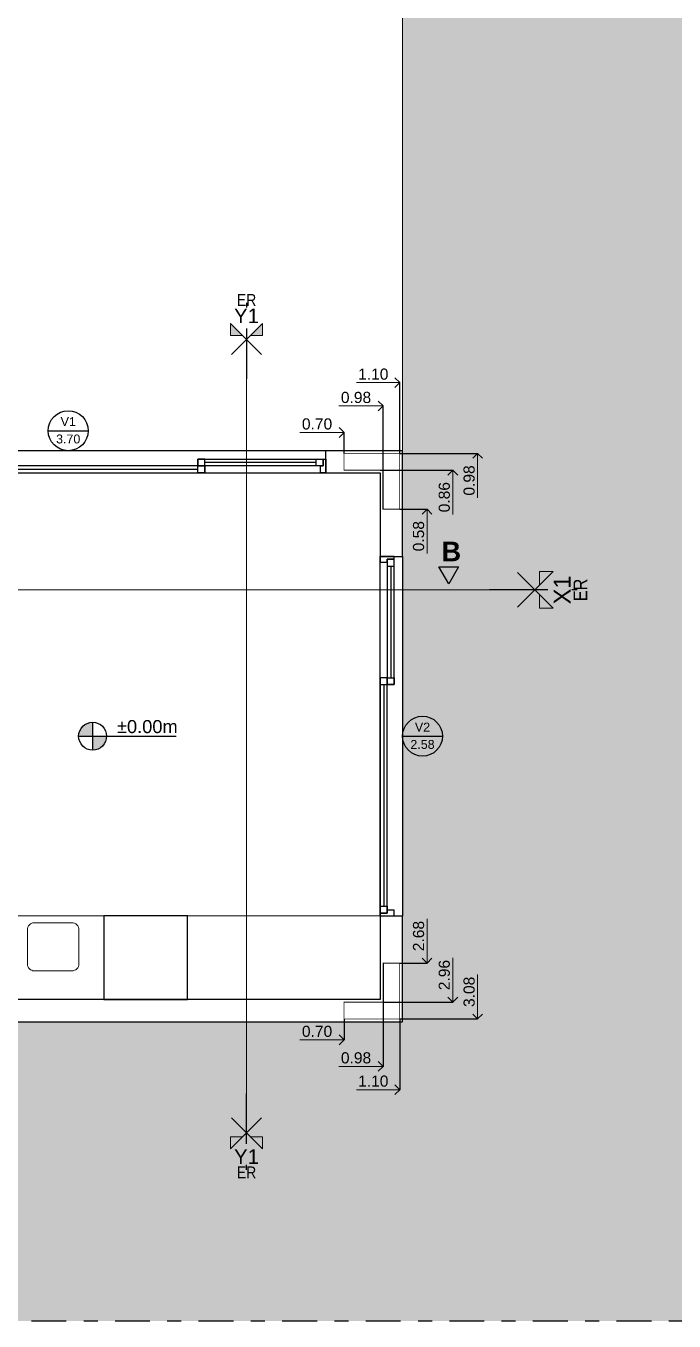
# Model space of a CAD drawing. Header units: millimetres. Extents: x 11902 to 12193, y 9935 to 10135.
# Drawn here: x 12040 to 12044.66, y 10029.66 to 10038.96 of the extents above; entities that cross this region are included whole.
import ezdxf
from ezdxf.enums import TextEntityAlignment as Align

# ---------------------------------------------------------------- set-up
doc = ezdxf.new("R2010")
doc.units = ezdxf.units.MM
doc.linetypes.add('2040-Superposicion Puentes 20-21-22 con cintas TDC-023-024-025$0$DASHDOT2', pattern=[0.5, 0.25, -0.125, 0, -0.125])
doc.linetypes.add('CENTRO2', pattern=[28.575, 19.05, -3.175, 3.175, -3.175])
doc.layers.get('Defpoints').update_dxf_attribs({"color": 254})
for name, color, linetype in [('0-HATCH', 7, 'Continuous'), ('000-TEXTO CARP', 1, 'Continuous'), ('01-MUROS', 7, 'Continuous'), ('02-CARPINTERÍAS', 62, 'Continuous')]:
    doc.layers.add(name, color=color, linetype=linetype)
doc.layers.add('000-COTAS ACUMULADAS', color=7, linetype='Continuous', lineweight=9, true_color=0xd10a0d)
for name, color, linetype, lineweight in [('001-EJES REPLANTEO', 20, 'Continuous', 18), ('003- CARP EXT', 182, 'Continuous', 15), ('05-MOBILIARIO SANITARIOS', 144, 'Continuous', 13), ('06-SOLADOS', 252, 'Continuous', 25)]:
    doc.layers.add(name, color=color, linetype=linetype, lineweight=lineweight)
doc.styles.add('COTAS', font='arial.ttf')
doc.styles.get("Standard").update_dxf_attribs({"font": 'arial.ttf'})
doc.dimstyles.new('Cotas 1 50', dxfattribs={"dimtxt": 0.08, "dimasz": 0.07, "dimexe": 0, "dimexo": 0, "dimgap": 0.02, "dimtad": 1, "dimjust": 2, "dimzin": 0, "dimdsep": 46, "dimtxsty": 'COTAS', "dimblk1": 'NONE', "dimblk2": 'OPEN90', "dimsah": 1, "dimcen": 0.1, "dimse1": 1, "dimsd1": 1, "dimclrd": 256, "dimclre": 252, "dimclrt": 256, "dimadec": 0, "dimazin": 0, "dimtfac": 1, "dimtix": 1, "dimtmove": 2, "dimatfit": 3, "dimldrblk": 'COTA', "dimfxl": 0, "dimtolj": 1, "dimtzin": 0, "dimlwd": -1, "dimarcsym": 0})

# ---------------------------------------------------------------- blocks, each defined once
blk = doc.blocks.new('Eje Replanteo')
h = blk.add_hatch(color=256)
h.paths.add_polyline_path([(0.229, 0.793), (0.06, 0.624), (0.229, 0.624)])
h.paths.add_polyline_path([(-0.229, 0.793), (-0.229, 0.624), (-0.06, 0.624)])
at = {"linetype": 'CENTRO2', "lineweight": 30}
for points in [[(0, 1.094), (0, 1.025)], [(0, 0.725), (0, 0)]]:
    blk.add_lwpolyline(points, dxfattribs=at)
for points in [[(0.217, 0.348), (0, 0.564), (-0.229, 0.793), (-0.229, 0.624), (-0.06, 0.624)], [(-0.217, 0.348), (0, 0.564), (0.229, 0.793), (0.229, 0.624), (0.06, 0.624)]]:
    blk.add_lwpolyline(points)
at = {"width": 0.85}
blk.add_attdef('ER', text='', height=0.17, dxfattribs=at).set_placement((0, 1.133), align=Align.MIDDLE_CENTER)
at = {"color": 1}
blk.add_attdef('EJE', text='', height=0.21, dxfattribs=at).set_placement((0, 0.905), align=Align.MIDDLE_CENTER)
blk = doc.blocks.new('_OPEN90')
at = {"color": 0, "linetype": 'ByBlock'}
for p, q in [((0, 0), (-1, 0)), ((-0.5, 0.5), (0, 0)), ((0, 0), (-0.5, -0.5))]:
    blk.add_line(p, q, dxfattribs=at)
blk = doc.blocks.new('*D33')
at = {"layer": '000-COTAS ACUMULADAS', "transparency": 16777216}
blk.add_line((12042.6179, 10036.3945), (12042.3779, 10036.3945), dxfattribs=at)
at = {"layer": '000-COTAS ACUMULADAS', "color": 252, "lineweight": -2, "transparency": 16777216}
blk.add_line((12042.6879, 10035.8862), (12042.6879, 10036.3945), dxfattribs=at)
at = {"layer": 'Defpoints', "color": 0, "transparency": 16777216}
for p in [(12042.6879, 10036.3945), (12041.5879, 10035.9062), (12042.6879, 10035.8862)]:
    blk.add_point(p, dxfattribs=at)
at = {"layer": '000-COTAS ACUMULADAS', "transparency": 16777216, "xscale": 0.07, "yscale": 0.07, "zscale": 0.07}
blk.add_blockref('_OPEN90', (12042.6879, 10036.3945), dxfattribs=at)
at = {"layer": '000-COTAS ACUMULADAS', "transparency": 16777216, "insert": (12042.4979, 10036.4553), "char_height": 0.08, "attachment_point": 5, "style": 'COTAS'}
blk.add_mtext('\\A1;1.10', dxfattribs=at)
blk = doc.blocks.new('_None')
blk = doc.blocks.new('COTA')
blk.add_line((-1, 0), (0, 0))
at = {"const_width": 0.065}
blk.add_lwpolyline([(0.14, 0.14), (0.28, 0.28), (0, 0), (-0.14, -0.14), (-0.28, -0.28)], dxfattribs=at)
blk = doc.blocks.new('*D34')
at = {"layer": '000-COTAS ACUMULADAS', "transparency": 16777216}
blk.add_line((12042.2179, 10036.0369), (12041.9704, 10036.0369), dxfattribs=at)
at = {"layer": '000-COTAS ACUMULADAS', "color": 252, "lineweight": -2, "transparency": 16777216}
blk.add_line((12042.2879, 10035.8862), (12042.2879, 10036.0369), dxfattribs=at)
at = {"layer": 'Defpoints', "color": 0, "transparency": 16777216}
for p in [(12042.2879, 10036.0369), (12041.5879, 10035.9062), (12042.2879, 10035.8862)]:
    blk.add_point(p, dxfattribs=at)
at = {"layer": '000-COTAS ACUMULADAS', "transparency": 16777216, "xscale": 0.07, "yscale": 0.07, "zscale": 0.07}
blk.add_blockref('_OPEN90', (12042.2879, 10036.0369), dxfattribs=at)
at = {"layer": '000-COTAS ACUMULADAS', "transparency": 16777216, "insert": (12042.0942, 10036.0977), "char_height": 0.08, "attachment_point": 5, "style": 'COTAS'}
blk.add_mtext('\\A1;0.70', dxfattribs=at)
blk = doc.blocks.new('*D35')
at = {"layer": '000-COTAS ACUMULADAS', "color": 252, "lineweight": -2, "transparency": 16777216}
blk.add_line((12042.6879, 10035.8862), (12043.2469, 10035.8862), dxfattribs=at)
at = {"layer": '000-COTAS ACUMULADAS', "transparency": 16777216}
blk.add_line((12043.2469, 10035.8162), (12043.2469, 10035.5682), dxfattribs=at)
at = {"layer": 'Defpoints', "color": 0, "transparency": 16777216}
for p in [(12042.6879, 10035.8862), (12043.2469, 10035.8862), (12042.7079, 10034.9062)]:
    blk.add_point(p, dxfattribs=at)
at = {"layer": '000-COTAS ACUMULADAS', "transparency": 16777216, "xscale": 0.07, "yscale": 0.07, "zscale": 0.07, "rotation": 90}
blk.add_blockref('_OPEN90', (12043.2469, 10035.8862), dxfattribs=at)
at = {"layer": '000-COTAS ACUMULADAS', "transparency": 16777216, "insert": (12043.1861, 10035.6922), "char_height": 0.08, "attachment_point": 5, "rotation": 90, "style": 'COTAS'}
blk.add_mtext('\\A1;0.98', dxfattribs=at)
blk = doc.blocks.new('*D36')
at = {"layer": '000-COTAS ACUMULADAS', "color": 252, "lineweight": -2, "transparency": 16777216}
blk.add_line((12042.6879, 10035.4862), (12042.884, 10035.4862), dxfattribs=at)
at = {"layer": '000-COTAS ACUMULADAS', "transparency": 16777216}
blk.add_line((12042.884, 10035.4162), (12042.884, 10035.1682), dxfattribs=at)
at = {"layer": 'Defpoints', "color": 0, "transparency": 16777216}
for p in [(12042.6879, 10035.4862), (12042.884, 10035.4862), (12042.7079, 10034.9062)]:
    blk.add_point(p, dxfattribs=at)
at = {"layer": '000-COTAS ACUMULADAS', "transparency": 16777216, "xscale": 0.07, "yscale": 0.07, "zscale": 0.07, "rotation": 90}
blk.add_blockref('_OPEN90', (12042.884, 10035.4862), dxfattribs=at)
at = {"layer": '000-COTAS ACUMULADAS', "transparency": 16777216, "insert": (12042.8232, 10035.2922), "char_height": 0.08, "attachment_point": 5, "rotation": 90, "style": 'COTAS'}
blk.add_mtext('\\A1;0.58', dxfattribs=at)
blk = doc.blocks.new('*D37')
at = {"layer": '000-COTAS ACUMULADAS', "color": 252, "lineweight": -2, "transparency": 16777216}
blk.add_line((12036.6079, 10035.6862), (12036.6079, 10036.1927), dxfattribs=at)
at = {"layer": '000-COTAS ACUMULADAS', "transparency": 16777216}
blk.add_line((12036.6779, 10036.1927), (12036.9291, 10036.1927), dxfattribs=at)
at = {"layer": 'Defpoints', "color": 0, "transparency": 16777216}
for p in [(12036.6079, 10036.1927), (12036.6079, 10035.6862), (12041.5879, 10034.9062)]:
    blk.add_point(p, dxfattribs=at)
at = {"layer": '000-COTAS ACUMULADAS', "transparency": 16777216, "xscale": 0.07, "yscale": 0.07, "zscale": 0.07, "rotation": 180}
blk.add_blockref('_OPEN90', (12036.6079, 10036.1927), dxfattribs=at)
at = {"layer": '000-COTAS ACUMULADAS', "transparency": 16777216, "insert": (12036.8035, 10036.2536), "char_height": 0.08, "attachment_point": 5, "style": 'COTAS'}
blk.add_mtext('\\A1;4.98', dxfattribs=at)
blk = doc.blocks.new('*D38')
at = {"layer": '000-COTAS ACUMULADAS', "color": 252, "lineweight": -2, "transparency": 16777216}
blk.add_line((12036.8079, 10035.6862), (12036.8079, 10036.0369), dxfattribs=at)
at = {"layer": '000-COTAS ACUMULADAS', "transparency": 16777216}
blk.add_line((12036.8779, 10036.0369), (12037.1291, 10036.0369), dxfattribs=at)
at = {"layer": 'Defpoints', "color": 0, "transparency": 16777216}
for p in [(12036.8079, 10036.0369), (12036.8079, 10035.6862), (12041.5879, 10034.9062)]:
    blk.add_point(p, dxfattribs=at)
at = {"layer": '000-COTAS ACUMULADAS', "transparency": 16777216, "xscale": 0.07, "yscale": 0.07, "zscale": 0.07, "rotation": 180}
blk.add_blockref('_OPEN90', (12036.8079, 10036.0369), dxfattribs=at)
at = {"layer": '000-COTAS ACUMULADAS', "transparency": 16777216, "insert": (12037.0035, 10036.0977), "char_height": 0.08, "attachment_point": 5, "style": 'COTAS'}
blk.add_mtext('\\A1;4.78', dxfattribs=at)
blk = doc.blocks.new('*D39')
at = {"layer": '000-COTAS ACUMULADAS', "color": 252, "lineweight": -2, "transparency": 16777216}
blk.add_line((12036.6079, 10031.9662), (12036.6079, 10031.4757), dxfattribs=at)
at = {"layer": '000-COTAS ACUMULADAS', "transparency": 16777216}
blk.add_line((12036.6779, 10031.4757), (12036.9291, 10031.4757), dxfattribs=at)
at = {"layer": 'Defpoints', "color": 0, "transparency": 16777216}
for p in [(12036.6079, 10031.9662), (12041.5879, 10031.9662), (12036.6079, 10031.4757)]:
    blk.add_point(p, dxfattribs=at)
at = {"layer": '000-COTAS ACUMULADAS', "transparency": 16777216, "xscale": 0.07, "yscale": 0.07, "zscale": 0.07, "rotation": 180}
blk.add_blockref('_OPEN90', (12036.6079, 10031.4757), dxfattribs=at)
at = {"layer": '000-COTAS ACUMULADAS', "transparency": 16777216, "insert": (12036.8035, 10031.5365), "char_height": 0.08, "attachment_point": 5, "style": 'COTAS'}
blk.add_mtext('\\A1;4.98', dxfattribs=at)
blk = doc.blocks.new('*D40')
at = {"layer": '000-COTAS ACUMULADAS', "color": 252, "lineweight": -2, "transparency": 16777216}
blk.add_line((12036.8079, 10031.8262), (12036.8079, 10031.6138), dxfattribs=at)
at = {"layer": '000-COTAS ACUMULADAS', "transparency": 16777216}
blk.add_line((12036.8779, 10031.6138), (12037.1291, 10031.6138), dxfattribs=at)
at = {"layer": 'Defpoints', "color": 0, "transparency": 16777216}
for p in [(12036.8079, 10031.8262), (12041.5879, 10031.8062), (12036.8079, 10031.6138)]:
    blk.add_point(p, dxfattribs=at)
at = {"layer": '000-COTAS ACUMULADAS', "transparency": 16777216, "xscale": 0.07, "yscale": 0.07, "zscale": 0.07, "rotation": 180}
blk.add_blockref('_OPEN90', (12036.8079, 10031.6138), dxfattribs=at)
at = {"layer": '000-COTAS ACUMULADAS', "transparency": 16777216, "insert": (12037.0035, 10031.6747), "char_height": 0.08, "attachment_point": 5, "style": 'COTAS'}
blk.add_mtext('\\A1;4.78', dxfattribs=at)
blk = doc.blocks.new('*D45')
at = {"layer": '000-COTAS ACUMULADAS', "transparency": 16777216}
blk.add_line((12042.4979, 10036.2272), (12042.25, 10036.2272), dxfattribs=at)
at = {"layer": '000-COTAS ACUMULADAS', "color": 252, "lineweight": -2, "transparency": 16777216}
blk.add_line((12042.5679, 10035.4862), (12042.5679, 10036.2272), dxfattribs=at)
at = {"layer": 'Defpoints', "color": 0, "transparency": 16777216}
for p in [(12042.5679, 10036.2272), (12042.5679, 10035.4862), (12041.5879, 10034.9062)]:
    blk.add_point(p, dxfattribs=at)
at = {"layer": '000-COTAS ACUMULADAS', "transparency": 16777216, "xscale": 0.07, "yscale": 0.07, "zscale": 0.07}
blk.add_blockref('_OPEN90', (12042.5679, 10036.2272), dxfattribs=at)
at = {"layer": '000-COTAS ACUMULADAS', "transparency": 16777216, "insert": (12042.374, 10036.288), "char_height": 0.08, "attachment_point": 5, "style": 'COTAS'}
blk.add_mtext('\\A1;0.98', dxfattribs=at)
blk = doc.blocks.new('*D46')
at = {"layer": '000-COTAS ACUMULADAS', "color": 252, "lineweight": -2, "transparency": 16777216}
blk.add_line((12042.5479, 10035.7662), (12043.0688, 10035.7662), dxfattribs=at)
at = {"layer": '000-COTAS ACUMULADAS', "transparency": 16777216}
blk.add_line((12043.0688, 10035.6962), (12043.0688, 10035.4484), dxfattribs=at)
at = {"layer": 'Defpoints', "color": 0, "transparency": 16777216}
for p in [(12042.5479, 10035.7662), (12043.0688, 10035.7662), (12042.5479, 10034.9062)]:
    blk.add_point(p, dxfattribs=at)
at = {"layer": '000-COTAS ACUMULADAS', "transparency": 16777216, "xscale": 0.07, "yscale": 0.07, "zscale": 0.07, "rotation": 90}
blk.add_blockref('_OPEN90', (12043.0688, 10035.7662), dxfattribs=at)
at = {"layer": '000-COTAS ACUMULADAS', "transparency": 16777216, "insert": (12043.0079, 10035.5723), "char_height": 0.08, "attachment_point": 5, "rotation": 90, "style": 'COTAS'}
blk.add_mtext('\\A1;0.86', dxfattribs=at)
blk = doc.blocks.new('*D48')
at = {"layer": '000-COTAS ACUMULADAS', "color": 252, "lineweight": -2, "transparency": 16777216}
blk.add_line((12042.6879, 10031.8262), (12042.6879, 10031.3179), dxfattribs=at)
at = {"layer": '000-COTAS ACUMULADAS', "transparency": 16777216}
blk.add_line((12042.6179, 10031.3179), (12042.3779, 10031.3179), dxfattribs=at)
at = {"layer": 'Defpoints', "color": 0, "transparency": 16777216}
for p in [(12042.6879, 10031.8262), (12041.5879, 10031.8062), (12042.6879, 10031.3179)]:
    blk.add_point(p, dxfattribs=at)
at = {"layer": '000-COTAS ACUMULADAS', "transparency": 16777216, "xscale": 0.07, "yscale": 0.07, "zscale": 0.07}
blk.add_blockref('_OPEN90', (12042.6879, 10031.3179), dxfattribs=at)
at = {"layer": '000-COTAS ACUMULADAS', "transparency": 16777216, "insert": (12042.4979, 10031.3788), "char_height": 0.08, "attachment_point": 5, "style": 'COTAS'}
blk.add_mtext('\\A1;1.10', dxfattribs=at)
blk = doc.blocks.new('*D47')
at = {"layer": '000-COTAS ACUMULADAS', "color": 252, "lineweight": -2, "transparency": 16777216}
blk.add_line((12042.2879, 10031.8262), (12042.2879, 10031.6755), dxfattribs=at)
at = {"layer": '000-COTAS ACUMULADAS', "transparency": 16777216}
blk.add_line((12042.2179, 10031.6755), (12041.9704, 10031.6755), dxfattribs=at)
at = {"layer": 'Defpoints', "color": 0, "transparency": 16777216}
for p in [(12042.2879, 10031.8262), (12041.5879, 10031.8062), (12042.2879, 10031.6755)]:
    blk.add_point(p, dxfattribs=at)
at = {"layer": '000-COTAS ACUMULADAS', "transparency": 16777216, "xscale": 0.07, "yscale": 0.07, "zscale": 0.07}
blk.add_blockref('_OPEN90', (12042.2879, 10031.6755), dxfattribs=at)
at = {"layer": '000-COTAS ACUMULADAS', "transparency": 16777216, "insert": (12042.0942, 10031.7363), "char_height": 0.08, "attachment_point": 5, "style": 'COTAS'}
blk.add_mtext('\\A1;0.70', dxfattribs=at)
blk = doc.blocks.new('*D49')
at = {"layer": '000-COTAS ACUMULADAS', "color": 252, "lineweight": -2, "transparency": 16777216}
blk.add_line((12042.5679, 10032.2262), (12042.5679, 10031.4852), dxfattribs=at)
at = {"layer": '000-COTAS ACUMULADAS', "transparency": 16777216}
blk.add_line((12042.4979, 10031.4852), (12042.25, 10031.4852), dxfattribs=at)
at = {"layer": 'Defpoints', "color": 0, "transparency": 16777216}
for p in [(12041.5879, 10032.8062), (12042.5679, 10032.2262), (12042.5679, 10031.4852)]:
    blk.add_point(p, dxfattribs=at)
at = {"layer": '000-COTAS ACUMULADAS', "transparency": 16777216, "xscale": 0.07, "yscale": 0.07, "zscale": 0.07}
blk.add_blockref('_OPEN90', (12042.5679, 10031.4852), dxfattribs=at)
at = {"layer": '000-COTAS ACUMULADAS', "transparency": 16777216, "insert": (12042.374, 10031.546), "char_height": 0.08, "attachment_point": 5, "style": 'COTAS'}
blk.add_mtext('\\A1;0.98', dxfattribs=at)
blk = doc.blocks.new('*D50')
at = {"layer": '000-COTAS ACUMULADAS', "transparency": 16777216}
blk.add_line((12042.884, 10032.2962), (12042.884, 10032.5455), dxfattribs=at)
at = {"layer": '000-COTAS ACUMULADAS', "color": 252, "lineweight": -2, "transparency": 16777216}
blk.add_line((12042.6879, 10032.2262), (12042.884, 10032.2262), dxfattribs=at)
at = {"layer": 'Defpoints', "color": 0, "transparency": 16777216}
for p in [(12042.7079, 10034.9062), (12042.6879, 10032.2262), (12042.884, 10032.2262)]:
    blk.add_point(p, dxfattribs=at)
at = {"layer": '000-COTAS ACUMULADAS', "transparency": 16777216, "xscale": 0.07, "yscale": 0.07, "zscale": 0.07, "rotation": 270}
blk.add_blockref('_OPEN90', (12042.884, 10032.2262), dxfattribs=at)
at = {"layer": '000-COTAS ACUMULADAS', "transparency": 16777216, "insert": (12042.8232, 10032.4209), "char_height": 0.08, "attachment_point": 5, "rotation": 90, "style": 'COTAS'}
blk.add_mtext('\\A1;2.68', dxfattribs=at)
blk = doc.blocks.new('*D51')
at = {"layer": '000-COTAS ACUMULADAS', "transparency": 16777216}
blk.add_line((12043.0688, 10032.0162), (12043.0688, 10032.2653), dxfattribs=at)
at = {"layer": '000-COTAS ACUMULADAS', "color": 252, "lineweight": -2, "transparency": 16777216}
blk.add_line((12042.5679, 10031.9462), (12043.0688, 10031.9462), dxfattribs=at)
at = {"layer": 'Defpoints', "color": 0, "transparency": 16777216}
for p in [(12042.7079, 10034.9062), (12042.5679, 10031.9462), (12043.0688, 10031.9462)]:
    blk.add_point(p, dxfattribs=at)
at = {"layer": '000-COTAS ACUMULADAS', "transparency": 16777216, "xscale": 0.07, "yscale": 0.07, "zscale": 0.07, "rotation": 270}
blk.add_blockref('_OPEN90', (12043.0688, 10031.9462), dxfattribs=at)
at = {"layer": '000-COTAS ACUMULADAS', "transparency": 16777216, "insert": (12043.0079, 10032.1408), "char_height": 0.08, "attachment_point": 5, "rotation": 90, "style": 'COTAS'}
blk.add_mtext('\\A1;2.96', dxfattribs=at)
blk = doc.blocks.new('*D52')
at = {"layer": '000-COTAS ACUMULADAS', "transparency": 16777216}
blk.add_line((12043.2469, 10031.8962), (12043.2469, 10032.1441), dxfattribs=at)
at = {"layer": '000-COTAS ACUMULADAS', "color": 252, "lineweight": -2, "transparency": 16777216}
blk.add_line((12042.6879, 10031.8262), (12043.2469, 10031.8262), dxfattribs=at)
at = {"layer": 'Defpoints', "color": 0, "transparency": 16777216}
for p in [(12042.7079, 10034.9062), (12042.6879, 10031.8262), (12043.2469, 10031.8262)]:
    blk.add_point(p, dxfattribs=at)
at = {"layer": '000-COTAS ACUMULADAS', "transparency": 16777216, "xscale": 0.07, "yscale": 0.07, "zscale": 0.07, "rotation": 270}
blk.add_blockref('_OPEN90', (12043.2469, 10031.8262), dxfattribs=at)
at = {"layer": '000-COTAS ACUMULADAS', "transparency": 16777216, "insert": (12043.1861, 10032.0202), "char_height": 0.08, "attachment_point": 5, "rotation": 90, "style": 'COTAS'}
blk.add_mtext('\\A1;3.08', dxfattribs=at)
blk = doc.blocks.new('A$C5BD9381F-flat-4')
at = {"layer": '000-TEXTO CARP'}
blk.add_line((0.0583, 0.1611), (0.3448, 0.1611), dxfattribs=at)
blk.add_circle((0.2016, 0.1611), 0.1433, dxfattribs=at)
blk.add_attdef('NOM', text='', height=0.064, dxfattribs=at).set_placement((0.2016, 0.1944), align=Align.CENTER)
blk.add_attdef('ANCHO', text='', height=0.064, dxfattribs=at).set_placement((0.2016, 0.0506), align=Align.BOTTOM_CENTER)

msp = doc.modelspace()

# ---------------------------------------------------------------- hatches: boundary and pattern name
at = {"transparency": 33554687}
h = msp.add_hatch(color=256, dxfattribs=at)
h.dxf.hatch_style = 1
h.paths.add_polyline_path([(12043.0394, 10034.9496), (12042.9692, 10035.0711), (12043.1096, 10035.0711)])
at = {"layer": '0-HATCH'}
h = msp.add_hatch(color=256, dxfattribs=at)
h.dxf.hatch_style = 1
h.paths.add_polyline_path([(12040.4829, 10033.9562, 0.414214), (12040.3829, 10033.8562), (12040.4829, 10033.8562)])
h.paths.add_polyline_path([(12040.4829, 10033.8562), (12040.4829, 10033.7562, 0.414214), (12040.5829, 10033.8562)])
at = {"layer": '01-MUROS', "true_color": 0xe0e0e0, "transparency": 33554595}
h = msp.add_hatch(color=254, dxfattribs=at)
h.dxf.hatch_style = 1
h.paths.add_polyline_path([(12017.8251, 10035.7662), (12009.0451, 10035.7662), (12009.0451, 10029.6562), (12017.8251, 10029.6562)])
edge = h.paths.add_edge_path()
edge.add_line((12053.1589, 10052.2062), (12013.9351, 10052.2062))
edge.add_arc((12013.8466, 10047.4056), 4.8014, 88.94277, 179.99294)
edge.add_line((12009.0451, 10047.4062), (12009.0451, 10045.9062))
edge.add_line((12009.0451, 10045.9062), (12022.2351, 10045.9062))
edge.add_line((12022.2351, 10045.9062), (12053.1589, 10045.9062))
edge.add_line((12053.1589, 10045.9062), (12053.1589, 10052.2062))
h.paths.add_polyline_path([(12039.4579, 10030.6562), (12029.0251, 10030.6562), (12029.0251, 10029.6562), (12039.4579, 10029.6562)])
h.paths.add_polyline_path([(12017.8251, 10030.6562), (12025.0251, 10030.6562), (12025.0251, 10029.6562), (12017.8251, 10029.6562)])
h.paths.add_polyline_path([(12039.9379, 10031.8062), (12039.9379, 10030.6562), (12039.4579, 10030.6562), (12039.4579, 10029.6562), (12061.4589, 10029.6562), (12061.4589, 10052.2062), (12053.1589, 10052.2062), (12053.1589, 10039.0625), (12042.7079, 10039.0625), (12042.7079, 10031.8062)])

# ---------------------------------------------------------------- linework, layer by layer
at = {"color": 1, "linetype": '2040-Superposicion Puentes 20-21-22 con cintas TDC-023-024-025$0$DASHDOT2'}
msp.add_line((12065.4944, 10029.6562), (12008.8451, 10029.6562), dxfattribs=at)
at = {"color": 97, "true_color": 0x2e8c22, "const_width": 0.005}
for points in [[(12042.6879, 10035.8862), (12042.2879, 10035.8862), (12042.2879, 10035.7662), (12042.5679, 10035.7662), (12042.5679, 10035.4862), (12042.6879, 10035.4862), (12042.6879, 10035.8862)], [(12042.6879, 10031.8262), (12042.2879, 10031.8262), (12042.2879, 10031.9462), (12042.5679, 10031.9462), (12042.5679, 10032.2262), (12042.6879, 10032.2262), (12042.6879, 10031.8262)]]:
    msp.add_lwpolyline(points, dxfattribs=at)
msp.add_lwpolyline([(12043.0394, 10034.9496), (12042.9692, 10035.0711), (12043.1096, 10035.0711)], close=True)
at = {"layer": '0-HATCH'}
for p, q in [((12040.4829, 10033.9562), (12040.4829, 10033.7562)), ((12040.3829, 10033.8562), (12041.0829, 10033.8562))]:
    msp.add_line(p, q, dxfattribs=at)
msp.add_circle((12040.4829, 10033.8562), 0.1, dxfattribs=at)
at = {"layer": '001-EJES REPLANTEO'}
for p, q in [((12041.5879, 10036.7041), (12041.5879, 10031.0083)), ((12043.6577, 10034.9062), (12035.6573, 10034.9062))]:
    msp.add_line(p, q, dxfattribs=at)
at = {"layer": '01-MUROS'}
for p, q in [((12042.1579, 10035.7462), (12042.1579, 10035.9062)), ((12042.5479, 10035.1462), (12042.7079, 10035.1462)), ((12042.5479, 10032.5662), (12042.5479, 10031.9662)), ((12042.5479, 10032.5662), (12042.7079, 10032.5662)), ((12042.7079, 10031.8062), (12042.7079, 10032.5662)), ((12042.5479, 10031.9662), (12039.4879, 10031.9662))]:
    msp.add_line(p, q, dxfattribs=at)
for points in [[(12042.7079, 10035.1462), (12042.7079, 10035.9062), (12042.1579, 10035.9062)], [(12042.1579, 10035.7462), (12042.5479, 10035.7462), (12042.5479, 10035.1462)], [(12039.3579, 10031.8062), (12042.7079, 10031.8062)]]:
    msp.add_lwpolyline(points, dxfattribs=at)
msp.add_lwpolyline([(12040.564, 10031.9662), (12041.164, 10031.9662), (12041.164, 10032.5662), (12040.564, 10032.5662)], close=True, dxfattribs=at)
at = {"layer": '02-CARPINTERÍAS'}
for p, q in [((12042.1579, 10035.9062), (12038.4579, 10035.9062)), ((12042.0879, 10035.8212), (12041.2879, 10035.8212)), ((12038.4579, 10035.7462), (12042.1579, 10035.7462)), ((12041.2379, 10035.7712), (12039.3779, 10035.7712)), ((12042.5479, 10032.5662), (12042.5479, 10035.1462)), ((12042.5479, 10032.5662), (12042.5479, 10035.1462)), ((12042.6229, 10035.0762), (12042.6229, 10034.2762)), ((12042.7079, 10035.1462), (12042.7079, 10032.5662)), ((12042.5729, 10034.2262), (12042.5729, 10032.6362))]:
    msp.add_line(p, q, dxfattribs=at)
for points in [[(12042.1379, 10035.8462), (12042.1379, 10035.7962), (12041.2379, 10035.7962), (12041.2379, 10035.8462)], [(12041.2379, 10035.7962), (12041.2879, 10035.7962), (12041.2879, 10035.8462), (12041.2379, 10035.8462)], [(12042.1379, 10035.7962), (12042.0879, 10035.7962), (12042.0879, 10035.8462), (12042.1379, 10035.8462)], [(12042.1179, 10035.7962), (12042.1379, 10035.7962), (12042.1379, 10035.8462), (12042.1579, 10035.8462), (12042.1579, 10035.7462), (12042.1179, 10035.7462)], [(12041.2879, 10035.7962), (12039.3279, 10035.7962), (12039.3279, 10035.7462), (12041.2879, 10035.7462)], [(12041.2879, 10035.7462), (12041.2379, 10035.7462), (12041.2379, 10035.7962), (12041.2879, 10035.7962)], [(12042.5979, 10035.1062), (12042.5979, 10035.1262), (12042.6479, 10035.1262), (12042.6479, 10035.1462), (12042.5479, 10035.1462), (12042.5479, 10035.1062)], [(12042.6479, 10035.1262), (12042.5979, 10035.1262), (12042.5979, 10034.2262), (12042.6479, 10034.2262)], [(12042.5979, 10035.1262), (12042.5979, 10035.0762), (12042.6479, 10035.0762), (12042.6479, 10035.1262)], [(12042.5979, 10034.2762), (12042.5479, 10034.2762), (12042.5479, 10032.5862), (12042.5979, 10032.5862)], [(12042.5479, 10034.2762), (12042.5479, 10034.2262), (12042.5979, 10034.2262), (12042.5979, 10034.2762)], [(12042.5979, 10034.2262), (12042.5979, 10034.2762), (12042.6479, 10034.2762), (12042.6479, 10034.2262)], [(12042.5479, 10032.5862), (12042.5479, 10032.6362), (12042.5979, 10032.6362), (12042.5979, 10032.5862)], [(12042.5979, 10032.6062), (12042.5979, 10032.5862), (12042.5479, 10032.5862), (12042.5479, 10032.5662), (12042.6479, 10032.5662), (12042.6479, 10032.6062)]]:
    msp.add_lwpolyline(points, close=True, dxfattribs=at)
at = {"layer": '05-MOBILIARIO SANITARIOS'}
msp.add_line((12042.5479, 10032.5662), (12039.3579, 10032.5662), dxfattribs=at)
msp.add_lwpolyline([(12040.0149, 10032.2212), (12040.0149, 10032.4662, -0.414214), (12040.0649, 10032.5162), (12040.3349, 10032.5162, -0.414214), (12040.3849, 10032.4662), (12040.3849, 10032.2212, -0.414214), (12040.3349, 10032.1712), (12040.0649, 10032.1712, -0.414214)], format="xyb", close=True, dxfattribs=at)
at = {"layer": '06-SOLADOS', "lineweight": 9}
msp.add_line((12042.7079, 10035.9062), (12042.7079, 10039.0625), dxfattribs=at)

# ---------------------------------------------------------------- block references
at = {"layer": '001-EJES REPLANTEO', "xscale": 0.5, "yscale": 0.5, "zscale": 0.5}
msp.add_blockref('Eje Replanteo', (12041.5879, 10036.4219), dxfattribs=at).add_auto_attribs({'EJE': 'Y1', 'ER': 'ER'})
at = {"layer": '001-EJES REPLANTEO'}
ref = msp.add_blockref('Eje Replanteo', (12043.3332, 10034.9062), dxfattribs=dict(at, xscale=-0.5749999999999993, yscale=0.5749999999999993, zscale=0.5, rotation=270))
ref.add_attrib('EJE', 'X1', dxfattribs={"layer": '0', "color": 1, "height": 0.12075, "rotation": 90}).set_placement((12043.8541, 10034.9062), align=Align.MIDDLE_CENTER)
ref.add_attrib('ER', 'ER', dxfattribs={"layer": '0', "height": 0.09775, "rotation": 90, "width": 0.85}).set_placement((12043.9845, 10034.9062), align=Align.MIDDLE_CENTER)
ref = msp.add_blockref('Eje Replanteo', (12041.5879, 10031.2905), dxfattribs=dict(at, xscale=-0.5, yscale=0.5, zscale=0.5, rotation=180))
ref.add_attrib('EJE', 'Y1', dxfattribs={"layer": '0', "color": 1, "height": 0.105}).set_placement((12041.5879, 10030.8375), align=Align.MIDDLE_CENTER)
ref.add_attrib('ER', 'ER', dxfattribs={"layer": '0', "height": 0.085, "width": 0.85}).set_placement((12041.5879, 10030.7241), align=Align.MIDDLE_CENTER)
at = {"layer": '003- CARP EXT'}
for p, values in [((12040.1064, 10035.8884), {'NOM': 'V1', 'ANCHO': '3.70'}), ((12042.6497, 10033.6951), {'NOM': 'V2', 'ANCHO': '2.58'})]:
    msp.add_blockref('A$C5BD9381F-flat-4', p, dxfattribs=at).add_auto_attribs(values)

# ---------------------------------------------------------------- texts
at = {"attachment_point": 1}
for s, insert, char_height in [('\\pi0.67667;{\\fArial|b1|i0|c0|p34;B}', (12042.3103, 10035.2523), 0.140306), ('%%P0.00m', (12040.6579, 10033.9719), 0.09375)]:
    msp.add_mtext_dynamic_manual_height_columns(s, width=1.470858, gutter_width=12.5, heights=[0], dxfattribs=dict(at, insert=insert, char_height=char_height))

# ---------------------------------------------------------------- dimensions: what is measured, and where the dimension line sits
at = {"layer": '000-COTAS ACUMULADAS'}
for base, p1, p2, picture, middle in [((12042.6879, 10036.3945), (12041.5879, 10035.9062), (12042.6879, 10035.8862), '*D33', (12042.4979, 10036.4553)), ((12036.6079, 10036.1927), (12041.5879, 10034.9062), (12036.6079, 10035.6862), '*D37', (12036.8035, 10036.2536)), ((12042.5679, 10036.2272), (12041.5879, 10034.9062), (12042.5679, 10035.4862), '*D45', (12042.374, 10036.288)), ((12036.8079, 10036.0369), (12041.5879, 10034.9062), (12036.8079, 10035.6862), '*D38', (12037.0035, 10036.0977)), ((12042.2879, 10036.0369), (12041.5879, 10035.9062), (12042.2879, 10035.8862), '*D34', (12042.0942, 10036.0977)), ((12042.5679, 10031.4852), (12041.5879, 10032.8062), (12042.5679, 10032.2262), '*D49', (12042.374, 10031.546)), ((12036.6079, 10031.4757), (12041.5879, 10031.9662), (12036.6079, 10031.9662), '*D39', (12036.8035, 10031.5365)), ((12036.8079, 10031.6138), (12041.5879, 10031.8062), (12036.8079, 10031.8262), '*D40', (12037.0035, 10031.6747)), ((12042.6879, 10031.3179), (12041.5879, 10031.8062), (12042.6879, 10031.8262), '*D48', (12042.4979, 10031.3788)), ((12042.2879, 10031.6755), (12041.5879, 10031.8062), (12042.2879, 10031.8262), '*D47', (12042.0942, 10031.7363))]:
    dim = msp.add_linear_dim(base=base, p1=p1, p2=p2, dimstyle='Cotas 1 50', dxfattribs=at)
    dim.commit()
    dim.dimension.update_dxf_attribs({"geometry": picture, "text_midpoint": middle})
for base, p1, p2, picture, middle in [((12043.2469, 10035.8862), (12042.7079, 10034.9062), (12042.6879, 10035.8862), '*D35', (12043.1861, 10035.6922)), ((12043.0688, 10035.7662), (12042.5479, 10034.9062), (12042.5479, 10035.7662), '*D46', (12043.0079, 10035.5723)), ((12042.884, 10035.4862), (12042.7079, 10034.9062), (12042.6879, 10035.4862), '*D36', (12042.8232, 10035.2922)), ((12043.0688, 10031.9462), (12042.7079, 10034.9062), (12042.5679, 10031.9462), '*D51', (12043.0079, 10032.1408)), ((12042.884, 10032.2262), (12042.7079, 10034.9062), (12042.6879, 10032.2262), '*D50', (12042.8232, 10032.4209)), ((12043.2469, 10031.8262), (12042.7079, 10034.9062), (12042.6879, 10031.8262), '*D52', (12043.1861, 10032.0202))]:
    dim = msp.add_linear_dim(base=base, p1=p1, p2=p2, angle=90, dimstyle='Cotas 1 50', dxfattribs=at)
    dim.commit()
    dim.dimension.update_dxf_attribs({"geometry": picture, "text_midpoint": middle})

doc.saveas('drawing.dxf')
